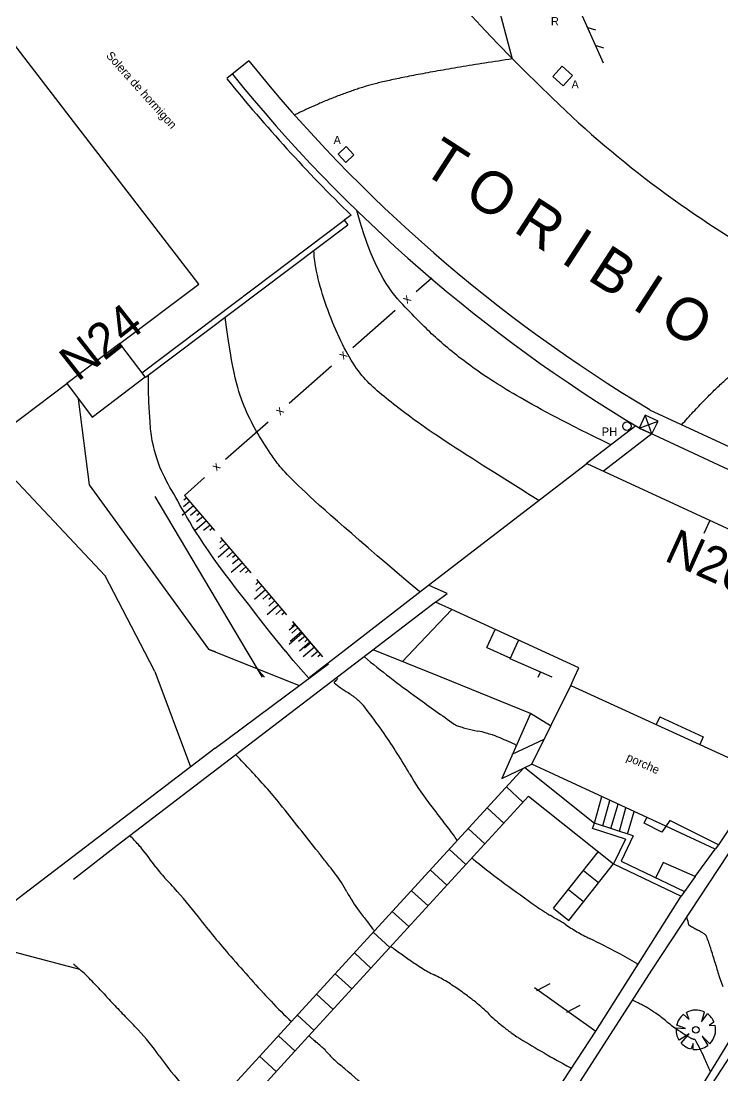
# Model space of a CAD drawing. Extents: x 0 to 560514, y 0 to 4788038.
# Drawn here: x 560198.17 to 560223.06, y 4787885.74 to 4787923.14 of the extents above; entities that cross this region are included whole.
import ezdxf

# ---------------------------------------------------------------- set-up
doc = ezdxf.new("R2010")
doc.units = 0
doc.layers.add('Nivel 7', color=7, linetype='Continuous')

msp = doc.modelspace()

# ---------------------------------------------------------------- linework, layer by layer
at = {"layer": 'Nivel 7'}
for p, q in [((560214.43, 4787926.12), (560215.59, 4787921.8)), ((560218.83, 4787921.65), (560217.77, 4787924.02)), ((560218.27, 4787922.91), (560218.54, 4787922.83)), ((560218.56, 4787922.27), (560218.83, 4787922.19)), ((560206.24, 4787921.73), (560205.46, 4787921.1)), ((560217.36, 4787921.54), (560217.03, 4787921.17)), ((560217.73, 4787921.21), (560217.36, 4787921.54)), ((560217.03, 4787921.17), (560217.4, 4787920.84)), ((560217.4, 4787920.84), (560217.73, 4787921.21)), ((560209.7, 4787918.69), (560209.41, 4787918.42)), ((560209.41, 4787918.42), (560209.68, 4787918.13)), ((560209.68, 4787918.13), (560209.97, 4787918.4)), ((560209.97, 4787918.4), (560209.7, 4787918.69)), ((560209.87, 4787916.26), (560209.63, 4787916.08)), ((560202.45, 4787910.67), (560209.63, 4787916.08)), ((560202.58, 4787910.51), (560209.75, 4787915.92)), ((560209.63, 4787916.08), (560209.75, 4787915.92)), ((560212.18, 4787913.55), (560212.74, 4787914.04)), ((560209.93, 4787911.57), (560211.43, 4787912.89)), ((560201.67, 4787911.71), (560200.02, 4787910.46)), ((560207.68, 4787909.59), (560209.18, 4787910.91)), ((560202.69, 4787910.07), (560202.68, 4787910.59)), ((560200.02, 4787910.46), (560199.79, 4787910.29)), ((560200.19, 4787909.75), (560200.58, 4787906.7)), ((560202.7, 4787909.63), (560202.69, 4787910.07)), ((560202.72, 4787909.26), (560202.7, 4787909.63)), ((560202.74, 4787908.94), (560202.72, 4787909.26)), ((560220.3, 4787909.16), (560220.09, 4787908.71)), ((560220.76, 4787908.95), (560220.3, 4787909.16)), ((560220.54, 4787908.5), (560220.3, 4787909.16)), ((560220.46, 4787909.36), (560223.91, 4787907.75)), ((560202.76, 4787908.68), (560202.74, 4787908.94)), ((560202.79, 4787908.45), (560202.76, 4787908.68)), ((560205.42, 4787907.61), (560206.93, 4787908.93)), ((560219.97, 4787908.79), (560218.21, 4787907.44)), ((560220.09, 4787908.71), (560220.76, 4787908.95)), ((560220.09, 4787908.71), (560220.54, 4787908.5)), ((560220.11, 4787908.7), (560223.59, 4787907.08)), ((560220.54, 4787908.5), (560220.76, 4787908.95)), ((560201.15, 4787903.47), (560196.34, 4787908.58)), ((560202.82, 4787908.26), (560202.79, 4787908.45)), ((560202.86, 4787908.08), (560202.82, 4787908.26)), ((560220.54, 4787908.5), (560218.82, 4787907.18)), ((560202.9, 4787907.91), (560202.86, 4787908.08)), ((560202.94, 4787907.76), (560202.9, 4787907.91)), ((560202.99, 4787907.6), (560202.94, 4787907.76)), ((560203.04, 4787907.46), (560202.99, 4787907.6)), ((560203.09, 4787907.32), (560203.04, 4787907.46)), ((560203.14, 4787907.19), (560203.09, 4787907.32)), ((560203.2, 4787907.07), (560203.14, 4787907.19)), ((560203.26, 4787906.95), (560203.2, 4787907.07)), ((560203.32, 4787906.83), (560203.26, 4787906.95)), ((560203.38, 4787906.72), (560203.32, 4787906.83)), ((560203.96, 4787906.32), (560204.67, 4787906.95)), ((560200.58, 4787906.7), (560204.81, 4787900.87)), ((560203.44, 4787906.6), (560203.38, 4787906.72)), ((560203.51, 4787906.49), (560203.44, 4787906.6)), ((560203.58, 4787906.37), (560203.51, 4787906.49)), ((560202.91, 4787906.28), (560206.17, 4787900.79)), ((560203.65, 4787906.25), (560203.58, 4787906.37)), ((560203.72, 4787906.13), (560203.65, 4787906.25)), ((560203.79, 4787906), (560203.72, 4787906.13)), ((560203.87, 4787905.86), (560203.79, 4787906)), ((560204.15, 4787906.1), (560203.93, 4787905.91)), ((560204.04, 4787906.23), (560203.94, 4787906.15)), ((560203.96, 4787906.32), (560205.03, 4787905.07)), ((560203.96, 4787905.71), (560203.87, 4787905.86)), ((560204.28, 4787905.95), (560203.88, 4787905.61)), ((560204.05, 4787905.55), (560203.96, 4787905.71)), ((560204.18, 4787905.62), (560204.4, 4787905.81)), ((560204.5, 4787905.69), (560204.4, 4787905.61)), ((560204.15, 4787905.38), (560204.05, 4787905.55)), ((560204.25, 4787905.2), (560204.15, 4787905.38)), ((560204.74, 4787905.42), (560204.34, 4787905.08)), ((560204.61, 4787905.56), (560204.39, 4787905.38)), ((560204.64, 4787905.09), (560204.86, 4787905.27)), ((560222.59, 4787905.41), (560222.38, 4787904.97)), ((560204.37, 4787905.01), (560204.25, 4787905.2)), ((560204.5, 4787904.81), (560204.37, 4787905.01)), ((560204.96, 4787905.16), (560204.86, 4787905.07)), ((560204.65, 4787904.59), (560204.5, 4787904.81)), ((560204.81, 4787904.35), (560204.65, 4787904.59)), ((560205.43, 4787904.61), (560205.21, 4787904.42)), ((560205.32, 4787904.74), (560205.22, 4787904.65)), ((560205.24, 4787904.83), (560206.31, 4787903.58)), ((560204.98, 4787904.11), (560204.81, 4787904.35)), ((560205.55, 4787904.46), (560205.16, 4787904.12)), ((560205.46, 4787904.13), (560205.68, 4787904.32)), ((560205.77, 4787904.2), (560205.67, 4787904.12)), ((560205.17, 4787903.85), (560204.98, 4787904.11)), ((560205.37, 4787903.58), (560205.17, 4787903.85)), ((560206.01, 4787903.92), (560205.62, 4787903.59)), ((560205.89, 4787904.07), (560205.67, 4787903.89)), ((560205.92, 4787903.6), (560206.13, 4787903.78)), ((560202.56, 4787900.76), (560201.15, 4787903.47)), ((560205.58, 4787903.3), (560205.37, 4787903.58)), ((560206.23, 4787903.67), (560206.13, 4787903.58)), ((560205.81, 4787903), (560205.58, 4787903.3)), ((560206.59, 4787903.25), (560206.49, 4787903.16)), ((560206.7, 4787903.12), (560206.49, 4787902.93)), ((560206.51, 4787903.34), (560207.58, 4787902.09)), ((560209.62, 4787900.82), (560212.62, 4787903.14)), ((560206.04, 4787902.7), (560205.81, 4787903)), ((560206.28, 4787902.4), (560206.04, 4787902.7)), ((560206.83, 4787902.97), (560206.44, 4787902.63)), ((560206.74, 4787902.64), (560206.95, 4787902.83)), ((560207.05, 4787902.71), (560206.95, 4787902.63)), ((560206.52, 4787902.08), (560206.28, 4787902.4)), ((560207.29, 4787902.43), (560206.89, 4787902.09)), ((560207.16, 4787902.58), (560206.95, 4787902.39)), ((560207.2, 4787902.1), (560207.41, 4787902.29)), ((560212.87, 4787902.53), (560210.64, 4787900.83)), ((560212.08, 4787900.84), (560213.44, 4787902.27)), ((560206.77, 4787901.76), (560206.52, 4787902.08)), ((560207.51, 4787902.17), (560207.41, 4787902.09)), ((560207.03, 4787901.44), (560206.77, 4787901.76)), ((560207.89, 4787901.72), (560207.68, 4787901.54)), ((560207.87, 4787901.75), (560207.77, 4787901.67)), ((560207.98, 4787901.62), (560207.77, 4787901.44)), ((560207.79, 4787901.85), (560208.86, 4787900.6)), ((560207.79, 4787901.84), (560208.67, 4787900.81)), ((560214.69, 4787900.93), (560214.98, 4787901.56)), ((560214.69, 4787900.93), (560214.98, 4787901.56)), ((560207.29, 4787901.12), (560207.03, 4787901.44)), ((560208.14, 4787901.44), (560207.67, 4787901.03)), ((560208.11, 4787901.48), (560207.71, 4787901.14)), ((560208.01, 4787901.15), (560208.23, 4787901.33)), ((560208.33, 4787901.22), (560208.23, 4787901.13)), ((560215.51, 4787900.52), (560215.81, 4787901.18)), ((560215.67, 4787900.87), (560215.81, 4787901.18)), ((560204.81, 4787900.87), (560208.03, 4787899.58)), ((560204.81, 4787900.87), (560205.05, 4787900.78)), ((560206.17, 4787900.79), (560206.72, 4787899.87)), ((560207.55, 4787900.8), (560207.29, 4787901.12)), ((560208.41, 4787901.12), (560208.04, 4787900.8)), ((560208.57, 4787900.94), (560208.17, 4787900.6)), ((560208.44, 4787901.09), (560208.22, 4787900.9)), ((560208.4, 4787899.87), (560209.62, 4787900.82)), ((560208.47, 4787900.61), (560208.69, 4787900.8)), ((560210.64, 4787900.83), (560209.39, 4787899.87)), ((560213.07, 4787899.87), (560210.66, 4787900.84)), ((560210.7, 4787900.83), (560210.66, 4787900.84)), ((560211.69, 4787900.43), (560212.08, 4787900.84)), ((560214.69, 4787900.93), (560215.53, 4787900.55)), ((560214.69, 4787900.93), (560214.84, 4787900.86)), ((560202.91, 4787900.07), (560202.56, 4787900.76)), ((560208.79, 4787900.68), (560208.69, 4787900.6)), ((560217, 4787899.87), (560215.51, 4787900.52)), ((560202.91, 4787900.07), (560204.18, 4787896.69)), ((560205.05, 4787897.36), (560209.07, 4787900.35)), ((560206.53, 4787900.18), (560206.8, 4787899.87)), ((560216.51, 4787899.87), (560216.59, 4787900.05)), ((560209.39, 4787899.87), (560201.57, 4787893.91)), ((560216.23, 4787898.59), (560213.07, 4787899.87)), ((560216.23, 4787898.59), (560215.22, 4787896.28)), ((560216.95, 4787898.15), (560216.23, 4787898.59)), ((560220.82, 4787898.47), (560220.69, 4787898.2)), ((560220.82, 4787898.47), (560222.36, 4787897.76)), ((560215.59, 4787897.14), (560216.72, 4787897.68)), ((560222.36, 4787897.76), (560222.24, 4787897.49)), ((560205.05, 4787897.36), (560198.25, 4787892.17)), ((560208.64, 4787888.63), (560215.99, 4787896.65)), ((560215.22, 4787896.28), (560216.28, 4787896.79)), ((560216.03, 4787896.67), (560218.5, 4787894.7)), ((560215.96, 4787895.44), (560215.38, 4787895.98)), ((560224.96, 4787896.23), (560220.53, 4787889.48)), ((560208.1, 4787886.86), (560216.17, 4787895.66)), ((560216.17, 4787895.66), (560219.18, 4787893.26)), ((560218.5, 4787894.7), (560218.77, 4787895.64)), ((560215.29, 4787894.7), (560214.7, 4787895.24)), ((560218.8, 4787894.6), (560219.05, 4787895.5)), ((560219.09, 4787894.51), (560219.34, 4787895.37)), ((560219.39, 4787894.41), (560219.62, 4787895.24)), ((560219.68, 4787894.31), (560219.91, 4787895.11)), ((560220.27, 4787894.7), (560220.36, 4787894.9)), ((560221.18, 4787894.79), (560220.89, 4787894.38)), ((560222.9, 4787893.93), (560221.18, 4787894.79)), ((560214.62, 4787893.97), (560214.03, 4787894.51)), ((560218.44, 4787894.51), (560218.5, 4787894.7)), ((560219.6, 4787894.13), (560218.44, 4787894.51)), ((560219.88, 4787894.25), (560218.5, 4787894.7)), ((560220.89, 4787894.38), (560220.27, 4787894.7)), ((560219.6, 4787894.13), (560219.18, 4787893.26)), ((560219.88, 4787894.25), (560219.45, 4787893.35)), ((560201.57, 4787893.91), (560200.02, 4787892.7)), ((560213.94, 4787893.23), (560213.35, 4787893.77)), ((560217.05, 4787891.68), (560218.65, 4787893.69)), ((560222.08, 4787892.81), (560222.79, 4787893.78)), ((560219.45, 4787893.35), (560221.7, 4787892.28)), ((560220.94, 4787893.3), (560220.68, 4787892.77)), ((560222.08, 4787892.81), (560220.94, 4787893.3)), ((560213.27, 4787892.5), (560212.68, 4787893.04)), ((560217.59, 4787891.25), (560219.18, 4787893.26)), ((560218.11, 4787893.02), (560218.65, 4787892.59)), ((560219.18, 4787893.26), (560221.58, 4787892.11)), ((560222.08, 4787892.81), (560221.58, 4787892.11)), ((560198.25, 4787892.17), (560192.93, 4787888.06)), ((560212.6, 4787891.76), (560212.01, 4787892.3)), ((560217.58, 4787892.35), (560218.12, 4787891.92)), ((560218.55, 4787887.32), (560221.58, 4787892.11)), ((560211.92, 4787891.03), (560211.33, 4787891.57)), ((560217.05, 4787891.68), (560217.59, 4787891.25)), ((560211.25, 4787890.29), (560210.66, 4787890.83)), ((560210.7, 4787890.88), (560210.7, 4787890.87)), ((560196.2, 4787890.59), (560200.24, 4787889.52)), ((560210.57, 4787889.56), (560209.99, 4787890.1)), ((560209.9, 4787888.82), (560209.31, 4787889.36)), ((560220.53, 4787889.48), (560216.66, 4787883.49)), ((560216.38, 4787888.87), (560218.55, 4787887.32)), ((560216.46, 4787888.76), (560216.93, 4787889.01)), ((560201.25, 4787880.56), (560208.64, 4787888.63)), ((560208.64, 4787888.63), (560209.23, 4787888.09)), ((560221.38, 4787883.46), (560224.62, 4787888.43)), ((560217.53, 4787888), (560218, 4787888.24)), ((560207.97, 4787887.89), (560208.56, 4787887.35)), ((560221.666, 4787887.916), (560221.862, 4787887.741)), ((560221.862, 4787887.741), (560221.764, 4787887.986)), ((560222.401, 4787888), (560222.303, 4787887.657)), ((560222.303, 4787887.657), (560222.513, 4787887.937)), ((560212.6, 4787878.23), (560218.55, 4787887.32)), ((560221.07, 4787883.36), (560223.5, 4787887.3)), ((560221.407, 4787887.44), (560221.729, 4787887.412)), ((560221.729, 4787887.412), (560221.421, 4787887.531)), ((560222.744, 4787887.643), (560222.576, 4787887.517)), ((560222.576, 4787887.517), (560222.779, 4787887.531)), ((560207.3, 4787887.16), (560207.88, 4787886.62)), ((560221.862, 4787887.23), (560221.505, 4787887.006)), ((560221.582, 4787886.894), (560221.862, 4787887.23)), ((560222.324, 4787887.146), (560222.527, 4787886.817)), ((560222.597, 4787886.873), (560222.324, 4787887.146)), ((560201.84, 4787880.02), (560208.1, 4787886.86)), ((560222.002, 4787886.887), (560221.932, 4787886.691)), ((560222.009, 4787886.677), (560222.002, 4787886.887)), ((560206.62, 4787886.43), (560207.21, 4787885.89))]:
    msp.add_line(p, q, dxfattribs=at)
for points in [[(560200.03, 4787919.58), (560196.52, 4787924.13), (560189.73, 4787919.01), (560197.66, 4787908.68), (560199.79, 4787910.29), (560200.02, 4787909.98)], [(560200.02, 4787909.98), (560200.69, 4787909.1), (560202.57, 4787910.52), (560201.67, 4787911.71), (560204.47, 4787913.81), (560200.03, 4787919.58)], [(560216.48, 4787900.88), (560213.44, 4787902.27), (560212.87, 4787902.53), (560213.28, 4787902.84), (560212.62, 4787903.14), (560218.23, 4787907.45), (560227.83, 4787903.02), (560226.88, 4787900.97)], [(560208.36, 4787899.85), (560208.09, 4787900.16), (560207.82, 4787900.47), (560207.56, 4787900.8), (560207.55, 4787900.8)], [(560226.88, 4787900.97), (560226.73, 4787900.65), (560226.37, 4787899.87), (560225.69, 4787898.4), (560225.03, 4787896.96), (560224.75, 4787896.35), (560224.57, 4787896.42), (560224.17, 4787895.82), (560222.9, 4787893.93), (560222.79, 4787893.78), (560221.04, 4787894.59), (560216.28, 4787896.79), (560217.67, 4787899.58), (560217.8, 4787899.87), (560217.95, 4787900.2), (560216.48, 4787900.88)], [(560217.67, 4787899.58), (560224.47, 4787896.47), (560224.57, 4787896.42)]]:
    msp.add_lwpolyline(points, dxfattribs=at)
for centre, radius in [((560219.656, 4787908.777), 0.15), ((560222.1, 4787887.37), 0.117)]:
    msp.add_circle(centre, radius, dxfattribs=at)
for centre, radius, start, end in [((560261.152, 4787966.546), 63.854, 207.52531, 226.86061), ((560248.159, 4787955.581), 53.879, 218.9272, 239.0686), ((560248.159, 4787955.581), 54.884, 218.9272, 225.7674), ((560248.159, 4787955.581), 54.628, 218.9272, 239.109), ((560243.369, 4787947.569), 37.847, 226.8606, 241.7858), ((560232.857, 4787927.743), 35.269, 230.328, 232.2077), ((560209.281, 4787899.678), 0.0121, 153.3155, 230.8671), ((560209.31, 4787899.664), 0.0436, 139.5178, 153.3115), ((560211.595, 4787902.521), 3.678, 230.8658, 234.9833), ((560211.403, 4787897.877), 2.796, 137.8021, 139.5203), ((560210.496, 4787898.7), 1.571, 136.086, 137.803), ((560210.496, 4787898.7), 1.571, 134.3679, 136.0847), ((560232.854, 4787927.74), 35.265, 232.2077, 234.2043), ((560215.604, 4787908.243), 10.664, 234.9833, 236.8582), ((560207.791, 4787896.278), 3.626, 53.6428, 56.8585), ((560208.482, 4787897.216), 2.461, 50.8665, 53.6424), ((560207.339, 4787895.812), 4.272, 48.7602, 50.867), ((560209.169, 4787897.899), 1.495, 37.6258, 48.7599), ((560280.567, 4787993.906), 116.84, 234.20426, 234.9876), ((560191.348, 4787884.162), 23.997, 34.8505, 37.6258), ((560213.766, 4787898.548), 0.411, 234.9877, 248.217), ((560214.472, 4787900.315), 2.315, 248.217, 252.1487), ((560194.688, 4787886.488), 19.926, 29.9926, 34.8505), ((560214.93, 4787901.736), 3.807, 252.1487, 255.2141), ((560215.446, 4787903.692), 5.83, 255.214, 259.3114), ((560213.772, 4787894.823), 3.196, 73.776, 79.3113), ((560212.418, 4787890.169), 8.043, 72.1497, 73.7759), ((560214.027, 4787895.166), 2.792, 69.3895, 72.1497), ((560214.215, 4787895.666), 2.258, 67.2308, 69.3894), ((560203.358, 4787869.8), 30.311, 66.6415, 67.2308), ((560212.638, 4787891.288), 6.905, 63.7956, 66.6417), ((560215.609, 4787897.324), 0.177, 45.9642, 63.796), ((560168.06, 4787861.128), 52.143, 41.9378, 43.6546), ((560220.888, 4787901.61), 10.325, 209.9926, 216.7433), ((560196.858, 4787887.002), 13.428, 38.5545, 41.9379), ((558331.193, 4786400.089), 2399.139, 38.502628, 38.554422), ((560230.945, 4787909.118), 22.875, 216.7434, 218.8814), ((560204.374, 4787887.692), 11.259, 35.8336, 38.8814), ((560190.813, 4787883.343), 15.645, 42.6245, 44.2255), ((560200.426, 4787884.841), 16.128, 35.0288, 35.834), ((560222.988, 4787900.656), 11.424, 215.0275, 215.1066), ((560200.584, 4787892.335), 2.366, 38.5068, 42.6246), ((560185.766, 4787880.546), 21.302, 36.2278, 38.5067), ((560194.611, 4787882.459), 18.016, 37.9048, 38.5025), ((560133.653, 4787834.996), 95.273, 37.62587, 37.90502), ((560215.681, 4787895.09), 2.23, 226.7788, 231.084), ((560231.194, 4787914.304), 26.924, 231.0839, 233.8984), ((560206.198, 4787895.515), 4.027, 216.2276, 221.4707), ((560172.635, 4787865.044), 46.055, 37.2243, 37.6258), ((560208.721, 4787897.744), 7.394, 221.4708, 223.485), ((560193.75, 4787883.545), 13.24, 41.9798, 43.485), ((560205.228, 4787889.805), 5.123, 28.6584, 37.2243), ((560289.171, 4787993.805), 125.32, 233.8983, 234.51916), ((560189.846, 4787880.032), 18.492, 37.8222, 41.9798), ((560214.768, 4787895.019), 5.749, 208.6584, 216.7434), ((560220.066, 4787898.974), 12.361, 216.7432, 218.908), ((560221.124, 4787898.34), 8.086, 234.5193, 236.9635), ((560235.926, 4787921.1), 35.235, 236.9632, 237.1855), ((560217.17, 4787892.012), 0.625, 237.188, 238.8573), ((560217.497, 4787892.554), 1.258, 238.8544, 242.3861), ((560216.264, 4787890.205), 1.395, 59.0287, 62.213), ((560231.13, 4787912.081), 33.773, 217.8222, 220.8983), ((560205.907, 4787887.546), 5.835, 35.7571, 38.908), ((560216.267, 4787890.211), 1.389, 56.4014, 59.0291), ((560217.623, 4787892.253), 1.063, 236.4007, 239.4049), ((560217.474, 4787891.999), 0.769, 239.4052, 241.9848), ((560214.939, 4787887.235), 4.628, 60.9335, 61.9848), ((560215.326, 4787887.932), 3.831, 56.1425, 60.9336), ((560222.621, 4787898.806), 9.263, 236.1423, 239.2228), ((560221.757, 4787891.362), 0.0279, 15.616, 38.1934), ((560220.955, 4787891.138), 0.861, 11.5737, 15.6166), ((560219.187, 4787890.775), 2.665, 9.9412, 11.5746), ((560223.853, 4787891.593), 2.071, 189.9404, 191.7933), ((560222.613, 4787891.334), 0.805, 191.7935, 195.6159), ((560221.924, 4787891.142), 0.0896, 195.6151, 207.0896), ((560221.881, 4787891.12), 0.0409, 207.0908, 236.1749), ((560223.15, 4787893.014), 2.321, 236.1745, 239.997), ((560203.925, 4787886.119), 8.277, 35.0768, 35.757), ((560220.748, 4787895.66), 5.602, 239.2229, 244.4638), ((560224.529, 4787895.401), 5.078, 239.9969, 242.0219), ((560220.003, 4787886.882), 4.569, 59.8872, 62.0219), ((560221.347, 4787889.199), 1.891, 56.1754, 59.8872), ((560222.205, 4787890.48), 0.349, 47.5276, 56.1756), ((560222.344, 4787890.631), 0.143, 21.5932, 47.5277), ((560216.075, 4787888.15), 6.886, 17.8815, 21.5931), ((560217.536, 4787898.705), 10.456, 233.2502, 234.0358), ((560206.661, 4787866.173), 27.077, 62.0806, 64.4638), ((560249.129, 4787927.671), 57.584, 220.89834, 223.02533), ((560244.115, 4787935.337), 55.715, 234.0355, 234.5191), ((560219.576, 4787900.91), 13.438, 234.5191, 235.5037), ((560214.285, 4787880.561), 10.794, 58.0183, 62.0806), ((560210.019, 4787886.196), 13.248, 15.5439, 17.8815), ((560224.123, 4787917.606), 36.872, 229.1767, 229.6234), ((560219.43, 4787900.697), 13.18, 235.5038, 236.4992), ((560222.863, 4787905.883), 19.399, 236.4989, 237.3193), ((560214.357, 4787892.624), 3.646, 237.3195, 245.1143), ((560219.966, 4787889.659), 0.0683, 5.0944, 58.0182), ((560232.75, 4787892.519), 10.345, 195.5439, 198.1893), ((560196.569, 4787885.202), 5.663, 43.3625, 49.6236), ((560211.139, 4787885.688), 3.999, 57.6727, 65.1142), ((560229.472, 4787891.442), 6.895, 198.1893, 201.5921), ((560163.645, 4787854.108), 50.949, 42.7469, 43.3625), ((560206.192, 4787877.87), 13.252, 56.5, 57.6727), ((560207.963, 4787880.546), 10.043, 55.1528, 56.4999), ((560238.95, 4787923.712), 51.596, 222.747, 223.3586), ((560208.765, 4787881.698), 8.639, 53.3976, 55.1529), ((560202.363, 4787873.078), 19.377, 52.2256, 53.3976), ((560219.85, 4787888.408), 0.00906, 66.5962, 136.4613), ((560238.894, 4787923.659), 51.519, 223.3585, 224.0444), ((560216.633, 4787897.342), 13.134, 223.0255, 227.48), ((560211.043, 4787884.279), 5.206, 45.276, 52.2255), ((560218.285, 4787884.792), 3.949, 63.4505, 66.5931), ((560204.032, 4787856.268), 35.836, 63.158, 63.4505), ((560219.348, 4787886.533), 1.916, 61.8933, 63.1581), ((560219.221, 4787886.296), 2.185, 57.9511, 61.8931), ((560214.053, 4787878.04), 11.926, 56.264, 57.9512), ((560222.1, 4787887.37), 0.7, 64.3641, 118.7275), ((560159.248, 4787846.627), 59.285, 43.40508, 44.04449), ((560219.117, 4787892.431), 6.268, 225.276, 231.6088), ((560218.115, 4787884.123), 4.61, 50.0142, 56.2638), ((560222.1, 4787887.37), 0.7, 128.3767, 166.9416), ((560222.1, 4787887.37), 0.7, 22.8429, 54.0203), ((560196.426, 4787881.79), 8.111, 35.0313, 43.4051), ((560223.003, 4787897.336), 12.526, 231.6088, 233.3966), ((560224.025, 4787891.17), 4.587, 230.0141, 236.2798), ((560222.1, 4787887.37), 0.7, 174.0733, 211.3117), ((560228.535, 4787897.928), 12.711, 236.2798, 237.9503), ((560222.1, 4787887.37), 0.7, 315.0062, 13.5251), ((560205.089, 4787883.532), 4.895, 47.2878, 47.8035), ((560212.11, 4787891.138), 5.457, 227.2871, 228.5918), ((560212.081, 4787891.105), 5.413, 228.5918, 230.4676), ((560203.643, 4787880.881), 7.844, 48.9096, 50.4678), ((560219.126, 4787892.115), 6.023, 233.3968, 235.9752), ((560216.991, 4787888.953), 2.207, 235.975, 239.0951), ((560294.265, 4788018.045), 152.66, 239.09527, 239.47044), ((560222.64, 4787888.511), 1.601, 237.95, 242.6577), ((560224.575, 4787892.254), 5.815, 242.6587, 243.0744), ((560222.527, 4787888.221), 1.291, 243.0724, 243.9547), ((560222.473, 4787888.112), 1.17, 243.9563, 246.5093), ((560222.025, 4787887.079), 0.0438, 246.5072, 259.7223), ((560222.038, 4787887.155), 0.122, 259.728, 261.4696), ((560222.027, 4787887.078), 0.0434, 261.4695, 264.3834), ((560222.031, 4787887.124), 0.0894, 264.3724, 268.1606), ((560222.018, 4787886.832), 0.203, 85.4416, 87.1095), ((560222.034, 4787887.028), 0.00645, 81.4608, 85.434), ((560221.892, 4787886.079), 0.966, 81.1459, 81.4702), ((560222.03, 4787886.966), 0.0685, 28.5258, 81.142), ((560212.259, 4787881.655), 11.19, 24.5525, 28.5257), ((560207.004, 4787884.734), 2.731, 40.445, 48.9095), ((560226.822, 4787903.684), 19.893, 239.4704, 242.5305), ((560222.1, 4787887.37), 0.7, 222.5192, 256.1039), ((560222.1, 4787887.37), 0.7, 262.5205, 307.4838), ((560212.025, 4787892.725), 10.938, 215.0313, 222.2409), ((560210.918, 4787888.071), 2.413, 220.4451, 229.4508), ((560229.859, 4787910.209), 31.548, 229.4509, 229.7108), ((560196.526, 4787874.468), 28.486, 23.6243, 24.5525), ((560148.284, 4787813.983), 94.603, 49.56057, 49.71068), ((560118.576, 4787779.124), 140.403, 49.0507, 49.56063), ((560217.68, 4787886.1), 0.0751, 242.5307, 294.0404)]:
    msp.add_arc(centre, radius, start, end, dxfattribs=at)
for points, degree in [([(560215.59, 4787921.8), (560211.58, 4787921.19), (560209.14, 4787920.44), (560207.87, 4787919.81)], 2), ([(560219.09, 4787908.11), (560217.52, 4787908.87), (560215.65, 4787909.88), (560214.18, 4787910.83), (560212.87, 4787911.88), (560211.94, 4787912.84), (560210.73, 4787914.1), (560210.07, 4787916.42)], 3), ([(560216.53, 4787906.14), (560214.75, 4787907.26), (560212.71, 4787908.52), (560210.99, 4787909.85), (560210.01, 4787910.7), (560208.99, 4787912.84), (560208.57, 4787914.41), (560208.55, 4787915.01)], 3), ([(560212.31, 4787902.9), (560207.78, 4787906.72), (560207.06, 4787907.69), (560206.05, 4787909.31), (560205.67, 4787910.65), (560205.4, 4787912.64)], 3), ([(560221.6, 4787908.83), (560223.14, 4787910.55), (560224.91, 4787911.65), (560228.83, 4787912.6)], 2)]:
    msp.add_open_spline(points, degree=degree, dxfattribs=at)

# ---------------------------------------------------------------- texts
for s, height, rotation, p in [('R', 0.29, 359.9882, (560216.96, 4787922.99)), ('Solera de hormigon', 0.3, 311.8036, (560201.16, 4787921.9)), ('A', 0.29, 359.9882, (560217.69, 4787920.75)), ('A', 0.29, 359.9882, (560209.25, 4787918.78)), ('T O R I B I O', 1.5, 327.0686, (560212.31, 4787917.82)), ('x', 0.32, 41.3882, (560211.859, 4787913.104)), ('N24', 1.25, 38.1894, (560200.17, 4787910.33)), ('x', 0.32, 41.3882, (560209.599, 4787911.124)), ('x', 0.32, 41.3882, (560207.349, 4787909.144)), ('PH', 0.3, 359.9935, (560218.76, 4787908.43)), ('x', 0.32, 41.3882, (560205.099, 4787907.164)), ('N26', 1.25, 335.6216, (560220.935, 4787904.03)), ('porche', 0.3, 335.745, (560219.61, 4787896.93))]:
    msp.add_text(s, height=height, rotation=rotation, dxfattribs=at).set_placement(p)

doc.saveas('drawing.dxf')
